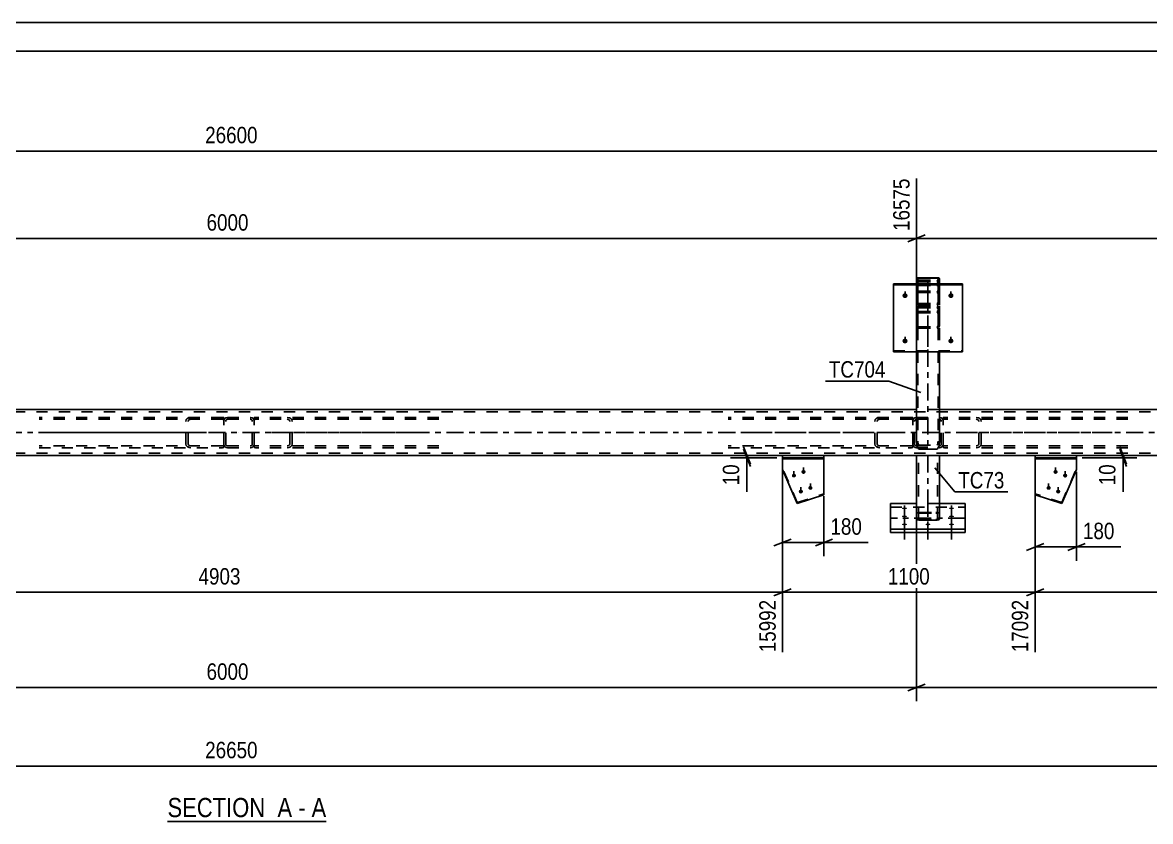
# Model space of a CAD drawing. Header units: millimetres. Extents: x 0 to 1189, y 0 to 841.
# Drawn here: x 570.2 to 766.7, y 701.8 to 841 of the extents above; entities that cross this region are included whole.
import ezdxf

# ---------------------------------------------------------------- set-up
doc = ezdxf.new("R2010")
doc.units = ezdxf.units.MM
doc.linetypes.add('DXK_LINE_DOT2', pattern=[3.9198, 1.9599, -1.9599])
doc.linetypes.add('DXK_LINE_DOT3', pattern=[5.9187, 2.979, -0.9799, 0.9799, -0.9799])
doc.styles.add('Arial Narrow', font='ARIALN.TTF', dxfattribs={"height": 0.2})

# ---------------------------------------------------------------- blocks, each defined once
blk = doc.blocks.new('Unknown-814734972-1132')
at = {"color": 5, "linetype": 'Continuous'}
for p, q in [((1189, 841), (0, 841)), ((1184, 836), (5, 836))]:
    blk.add_line(p, q, dxfattribs=at)
blk = doc.blocks.new('Unknown-814734972-12 - 4074')
at = {"color": 6, "linetype": 'Continuous'}
blk.add_line((595.46, 701.84), (623.1, 701.84), dxfattribs=at)
at = {"color": 0, "linetype": 'Continuous'}
for points in [[(613.56, 702.59), (613.56, 706.09), (595.46, 706.09), (595.46, 702.59)], [(617.17, 702.59), (617.17, 706.09), (614.61, 706.09), (614.61, 702.59)], [(619.5, 702.59), (619.5, 706.09), (618.22, 706.09), (618.22, 702.59)], [(623.1, 702.59), (623.1, 706.09), (620.55, 706.09), (620.55, 702.59)]]:
    blk.add_wipeout(points, dxfattribs=at)
at = {"color": 7, "linetype": 'Continuous', "style": 'Arial Narrow'}
for s, p in [('SECTION ', (595.46, 702.59)), ('A', (614.61, 702.59)), ('A', (620.55, 702.59)), ('-', (618.22, 702.59))]:
    blk.add_text(s, height=3.34, dxfattribs=at).set_placement(p)
blk = doc.blocks.new('Part-814734972-4359 - 4074')
at = {"color": 7, "linetype": 'DXK_LINE_DOT2'}
for p, q in [((702.59, 765.18), (702.59, 765.2)), ((702.59, 765.2), (709.79, 765.2)), ((702.59, 765.18), (702.59, 765.2)), ((709.79, 765.18), (709.79, 765.2)), ((709.79, 765.18), (709.79, 765.2)), ((705.15, 757.4), (702.59, 763.32)), ((705.15, 757.4), (709.79, 758.89)), ((705.15, 757.24), (705.15, 757.4))]:
    blk.add_line(p, q, dxfattribs=at)
at = {"color": 2, "linetype": 'Continuous'}
for p, q in [((702.59, 763.15), (702.59, 765.18)), ((702.59, 765.03), (709.79, 765.03)), ((709.79, 758.73), (709.79, 765.18)), ((702.59, 763.15), (705.15, 757.24)), ((705.15, 757.24), (709.79, 758.73))]:
    blk.add_line(p, q, dxfattribs=at)
blk = doc.blocks.new('Bolt-814734972-4087 - 4074')
at = {"linetype": 'Continuous'}
for points in [[(750.13, 763.06), (750.21, 763.05), (750.28, 763.03), (750.34, 763), (750.4, 762.95), (750.44, 762.89), (750.47, 762.83), (750.49, 762.76), (750.49, 762.69), (750.47, 762.62), (750.44, 762.55), (750.4, 762.5), (750.34, 762.45), (750.28, 762.41), (750.21, 762.39), (750.13, 762.38), (750.06, 762.39), (749.99, 762.41), (749.92, 762.45), (749.86, 762.5), (749.82, 762.55), (749.79, 762.62), (749.77, 762.69), (749.77, 762.76), (749.79, 762.83), (749.82, 762.89), (749.86, 762.95), (749.92, 763), (749.99, 763.03), (750.06, 763.05)], [(751.8, 762.42), (751.87, 762.41), (751.95, 762.39), (752.01, 762.36), (752.07, 762.31), (752.11, 762.25), (752.14, 762.19), (752.16, 762.12), (752.16, 762.05), (752.14, 761.98), (752.11, 761.91), (752.07, 761.86), (752.01, 761.81), (751.95, 761.77), (751.87, 761.75), (751.8, 761.74), (751.72, 761.75), (751.65, 761.77), (751.59, 761.81), (751.53, 761.86), (751.49, 761.91), (751.46, 761.98), (751.44, 762.05), (751.44, 762.12), (751.46, 762.19), (751.49, 762.25), (751.53, 762.31), (751.59, 762.36), (751.65, 762.39), (751.72, 762.41)], [(748.92, 760.28), (749, 760.27), (749.07, 760.25), (749.14, 760.21), (749.19, 760.16), (749.24, 760.11), (749.27, 760.04), (749.28, 759.97), (749.28, 759.9), (749.27, 759.83), (749.24, 759.77), (749.19, 759.71), (749.14, 759.66), (749.07, 759.63), (749, 759.61), (748.92, 759.6), (748.85, 759.61), (748.78, 759.63), (748.71, 759.66), (748.66, 759.71), (748.61, 759.77), (748.58, 759.83), (748.57, 759.9), (748.57, 759.97), (748.58, 760.04), (748.61, 760.11), (748.66, 760.16), (748.71, 760.21), (748.78, 760.25), (748.85, 760.27)], [(750.59, 759.64), (750.67, 759.63), (750.74, 759.61), (750.8, 759.57), (750.86, 759.52), (750.9, 759.47), (750.93, 759.4), (750.95, 759.33), (750.95, 759.26), (750.93, 759.19), (750.9, 759.13), (750.86, 759.07), (750.8, 759.02), (750.74, 758.99), (750.67, 758.97), (750.59, 758.96), (750.52, 758.97), (750.44, 758.99), (750.38, 759.02), (750.32, 759.07), (750.28, 759.13), (750.25, 759.19), (750.23, 759.26), (750.23, 759.33), (750.25, 759.4), (750.28, 759.47), (750.32, 759.52), (750.38, 759.57), (750.44, 759.61), (750.52, 759.63)]]:
    blk.add_hatch(color=1, dxfattribs=at).paths.add_polyline_path(points)
at = {"color": 1, "linetype": 'Continuous'}
for p, q in [((750.13, 762.45), (750.13, 763.47)), ((751.8, 761.81), (751.8, 762.84)), ((748.92, 759.66), (748.92, 760.69)), ((750.59, 759.02), (750.59, 760.05))]:
    blk.add_line(p, q, dxfattribs=at)
blk = doc.blocks.new('Part-814734972-4095 - 4074')
at = {"color": 2, "linetype": 'Continuous'}
for p, q in [((753.78, 765.58), (746.57, 765.58)), ((746.57, 765.18), (746.57, 765.58)), ((753.78, 765.18), (746.57, 765.18)), ((753.78, 765.18), (753.78, 765.58))]:
    blk.add_line(p, q, dxfattribs=at)
blk = doc.blocks.new('Bolt-814734972-4096 - 4074')
at = {"linetype": 'Continuous'}
for points in [[(723.81, 756.23), (723.72, 756.24), (723.63, 756.25), (723.55, 756.26), (723.48, 756.28), (723.43, 756.31), (723.39, 756.34), (723.37, 756.37), (723.37, 756.4), (723.39, 756.43), (723.43, 756.46), (723.48, 756.49), (723.55, 756.51), (723.63, 756.52), (723.72, 756.53), (723.81, 756.54), (723.9, 756.53), (723.99, 756.52), (724.07, 756.51), (724.13, 756.49), (724.19, 756.46), (724.23, 756.43), (724.24, 756.4), (724.24, 756.37), (724.23, 756.34), (724.19, 756.31), (724.13, 756.28), (724.07, 756.26), (723.99, 756.25), (723.9, 756.24)], [(732.01, 756.23), (731.92, 756.24), (731.83, 756.25), (731.75, 756.26), (731.68, 756.28), (731.63, 756.31), (731.59, 756.34), (731.57, 756.37), (731.57, 756.4), (731.59, 756.43), (731.63, 756.46), (731.68, 756.49), (731.75, 756.51), (731.83, 756.52), (731.92, 756.53), (732.01, 756.54), (732.1, 756.53), (732.19, 756.52), (732.27, 756.51), (732.33, 756.49), (732.39, 756.46), (732.43, 756.43), (732.44, 756.4), (732.44, 756.37), (732.43, 756.34), (732.39, 756.31), (732.33, 756.28), (732.27, 756.26), (732.19, 756.25), (732.1, 756.24)], [(723.81, 754.83), (723.72, 754.84), (723.63, 754.85), (723.55, 754.86), (723.48, 754.88), (723.43, 754.91), (723.39, 754.94), (723.37, 754.97), (723.37, 755), (723.39, 755.03), (723.43, 755.06), (723.48, 755.08), (723.55, 755.1), (723.63, 755.12), (723.72, 755.13), (723.81, 755.13), (723.9, 755.13), (723.99, 755.12), (724.07, 755.1), (724.13, 755.08), (724.19, 755.06), (724.23, 755.03), (724.24, 755), (724.24, 754.97), (724.23, 754.94), (724.19, 754.91), (724.13, 754.88), (724.07, 754.86), (723.99, 754.85), (723.9, 754.84)], [(732.01, 754.83), (731.92, 754.84), (731.83, 754.85), (731.75, 754.86), (731.68, 754.88), (731.63, 754.91), (731.59, 754.94), (731.57, 754.97), (731.57, 755), (731.59, 755.03), (731.63, 755.06), (731.68, 755.08), (731.75, 755.1), (731.83, 755.12), (731.92, 755.13), (732.01, 755.13), (732.1, 755.13), (732.19, 755.12), (732.27, 755.1), (732.33, 755.08), (732.39, 755.06), (732.43, 755.03), (732.44, 755), (732.44, 754.97), (732.43, 754.94), (732.39, 754.91), (732.33, 754.88), (732.27, 754.86), (732.19, 754.85), (732.1, 754.84)], [(723.81, 753.43), (723.72, 753.43), (723.63, 753.44), (723.55, 753.46), (723.48, 753.48), (723.43, 753.51), (723.39, 753.53), (723.37, 753.57), (723.37, 753.6), (723.39, 753.63), (723.43, 753.66), (723.48, 753.68), (723.55, 753.7), (723.63, 753.72), (723.72, 753.73), (723.81, 753.73), (723.9, 753.73), (723.99, 753.72), (724.07, 753.7), (724.13, 753.68), (724.19, 753.66), (724.23, 753.63), (724.24, 753.6), (724.24, 753.57), (724.23, 753.53), (724.19, 753.51), (724.13, 753.48), (724.07, 753.46), (723.99, 753.44), (723.9, 753.43)], [(727.91, 753.43), (727.82, 753.43), (727.73, 753.44), (727.65, 753.46), (727.58, 753.48), (727.53, 753.51), (727.49, 753.53), (727.47, 753.57), (727.47, 753.6), (727.49, 753.63), (727.53, 753.66), (727.58, 753.68), (727.65, 753.7), (727.73, 753.72), (727.82, 753.73), (727.91, 753.73), (728, 753.73), (728.09, 753.72), (728.17, 753.7), (728.23, 753.68), (728.29, 753.66), (728.33, 753.63), (728.34, 753.6), (728.34, 753.57), (728.33, 753.53), (728.29, 753.51), (728.23, 753.48), (728.17, 753.46), (728.09, 753.44), (728, 753.43)], [(732.01, 753.43), (731.92, 753.43), (731.83, 753.44), (731.75, 753.46), (731.68, 753.48), (731.63, 753.51), (731.59, 753.53), (731.57, 753.57), (731.57, 753.6), (731.59, 753.63), (731.63, 753.66), (731.68, 753.68), (731.75, 753.7), (731.83, 753.72), (731.92, 753.73), (732.01, 753.73), (732.1, 753.73), (732.19, 753.72), (732.27, 753.7), (732.33, 753.68), (732.39, 753.66), (732.43, 753.63), (732.44, 753.6), (732.44, 753.57), (732.43, 753.53), (732.39, 753.51), (732.33, 753.48), (732.27, 753.46), (732.19, 753.44), (732.1, 753.43)]]:
    blk.add_hatch(color=1, dxfattribs=at).paths.add_polyline_path(points)
at = {"color": 1, "linetype": 'Continuous'}
for p, q in [((723.81, 756.87), (723.81, 753.75)), ((732.01, 756.87), (732.01, 753.75)), ((723.81, 755.47), (723.81, 752.35)), ((732.01, 755.47), (732.01, 752.35)), ((723.81, 754.07), (723.81, 750.95)), ((727.91, 754.07), (727.91, 750.95)), ((732.01, 754.07), (732.01, 750.95))]:
    blk.add_line(p, q, dxfattribs=at)
at = {"color": 1, "linetype": 'DXK_LINE_DOT2'}
blk.add_line((727.91, 756.87), (727.91, 753.75), dxfattribs=at)
blk = doc.blocks.new('Part-814734972-4098 - 4074')
at = {"color": 7, "linetype": 'DXK_LINE_DOT2'}
for p, q in [((725.91, 772.22), (725.66, 772.17)), ((725.91, 772.22), (729.91, 772.22)), ((730.15, 772.17), (729.91, 772.22)), ((725.32, 771.82), (725.27, 771.58)), ((725.27, 767.58), (725.27, 771.58)), ((725.59, 771.58), (725.61, 771.7)), ((725.59, 767.58), (725.59, 771.58)), ((725.79, 771.87), (725.91, 771.9)), ((725.91, 771.9), (729.91, 771.9)), ((729.91, 771.9), (730.03, 771.87)), ((730.2, 771.7), (730.23, 771.58)), ((730.23, 767.58), (730.23, 771.58)), ((730.55, 771.58), (730.5, 771.82)), ((730.55, 767.58), (730.55, 771.58)), ((725.27, 767.58), (725.32, 767.33)), ((725.61, 767.45), (725.59, 767.58)), ((725.66, 766.98), (725.91, 766.94)), ((725.91, 767.26), (725.79, 767.28)), ((725.91, 767.26), (729.91, 767.26)), ((725.91, 766.94), (729.91, 766.94)), ((730.03, 767.28), (729.91, 767.26)), ((729.91, 766.94), (730.15, 766.98)), ((730.23, 767.58), (730.2, 767.45)), ((730.5, 767.33), (730.55, 767.58))]:
    blk.add_line(p, q, dxfattribs=at)
at = {"color": 7, "linetype": 'DXK_LINE_DOT3'}
blk.add_line((727.91, 769.58), (727.91, 769.58), dxfattribs=at)
at = {"color": 7, "linetype": 'DXK_LINE_DOT2'}
for centre, radius, start, end in [((725.91, 771.58), 0.64, 112.5, 157.5), ((729.91, 771.58), 0.64, 22.5, 67.5), ((725.91, 771.58), 0.32, 112.5, 157.5), ((729.91, 771.58), 0.32, 22.5, 67.5), ((725.91, 767.58), 0.64, 202.5, 247.5), ((725.91, 767.58), 0.32, 202.5, 247.5), ((729.91, 767.58), 0.32, 292.5, 337.5), ((729.91, 767.58), 0.64, 292.5, 337.5)]:
    blk.add_arc(centre, radius, start, end, dxfattribs=at)
blk = doc.blocks.new('Part-814734972-4101 - 4074')
at = {"color": 7, "linetype": 'DXK_LINE_DOT2'}
for p, q in [((605.91, 772.22), (605.66, 772.17)), ((605.91, 772.22), (609.91, 772.22)), ((610.15, 772.17), (609.91, 772.22)), ((605.32, 771.82), (605.27, 771.58)), ((605.27, 767.58), (605.27, 771.58)), ((605.59, 771.58), (605.61, 771.7)), ((605.59, 767.58), (605.59, 771.58)), ((605.79, 771.87), (605.91, 771.9)), ((605.91, 771.9), (609.91, 771.9)), ((609.91, 771.9), (610.03, 771.87)), ((610.2, 771.7), (610.23, 771.58)), ((610.23, 767.58), (610.23, 771.58)), ((610.55, 771.58), (610.5, 771.82)), ((610.55, 767.58), (610.55, 771.58)), ((605.27, 767.58), (605.32, 767.33)), ((605.61, 767.45), (605.59, 767.58)), ((605.66, 766.98), (605.91, 766.94)), ((605.91, 767.26), (605.79, 767.28)), ((605.91, 767.26), (609.91, 767.26)), ((605.91, 766.94), (609.91, 766.94)), ((610.03, 767.28), (609.91, 767.26)), ((609.91, 766.94), (610.15, 766.98)), ((610.23, 767.58), (610.2, 767.45)), ((610.5, 767.33), (610.55, 767.58))]:
    blk.add_line(p, q, dxfattribs=at)
at = {"color": 7, "linetype": 'DXK_LINE_DOT3'}
blk.add_line((607.91, 769.58), (607.91, 769.58), dxfattribs=at)
at = {"color": 7, "linetype": 'DXK_LINE_DOT2'}
for centre, radius, start, end in [((605.91, 771.58), 0.64, 112.5, 157.5), ((609.91, 771.58), 0.64, 22.5, 67.5), ((605.91, 771.58), 0.32, 112.5, 157.5), ((609.91, 771.58), 0.32, 22.5, 67.5), ((605.91, 767.58), 0.64, 202.5, 247.5), ((605.91, 767.58), 0.32, 202.5, 247.5), ((609.91, 767.58), 0.32, 292.5, 337.5), ((609.91, 767.58), 0.64, 292.5, 337.5)]:
    blk.add_arc(centre, radius, start, end, dxfattribs=at)
blk = doc.blocks.new('Part-814734972-4167 - 4074')
at = {"color": 7, "linetype": 'DXK_LINE_DOT2'}
for p, q in [((730.81, 772.22), (730.55, 772.18)), ((730.55, 766.97), (730.55, 772.18)), ((762.7, 772.22), (730.81, 772.22)), ((736.63, 772.17), (736.3, 772.22)), ((730.55, 771.83), (730.64, 771.87)), ((730.64, 771.87), (730.81, 771.9)), ((762.7, 771.9), (730.81, 771.9)), ((736.3, 771.9), (736.46, 771.87)), ((736.7, 771.7), (736.74, 771.58)), ((736.74, 767.58), (736.74, 771.58)), ((737.18, 771.58), (737.11, 771.82)), ((737.18, 767.58), (737.18, 771.58)), ((730.64, 767.28), (730.55, 767.32)), ((730.55, 766.97), (730.81, 766.94)), ((730.81, 767.26), (730.64, 767.28)), ((762.7, 767.26), (730.81, 767.26)), ((762.7, 766.94), (730.81, 766.94)), ((736.46, 767.28), (736.3, 767.26)), ((736.3, 766.94), (736.63, 766.98)), ((736.74, 767.58), (736.7, 767.45)), ((737.11, 767.33), (737.18, 767.58))]:
    blk.add_line(p, q, dxfattribs=at)
at = {"color": 7, "linetype": 'DXK_LINE_DOT3'}
blk.add_line((733.55, 769.58), (759.96, 769.58), dxfattribs=at)
at = {"color": 7, "linetype": 'DXK_LINE_DOT2'}
for centre, radius, start, end in [((736.43, 771.39), 0.802, 32.4104, 75.4453), ((736.36, 771.48), 0.401, 32.4104, 75.4453), ((736.36, 767.67), 0.401, 284.5547, 327.5896), ((736.43, 767.76), 0.802, 284.5547, 327.5896)]:
    blk.add_arc(centre, radius, start, end, dxfattribs=at)
blk = doc.blocks.new('Part-814734972-4107 - 4074')
at = {"color": 7, "linetype": 'DXK_LINE_DOT2'}
for p, q in [((1095.91, 773.18), (117.27, 773.18)), ((729.91, 773.58), (725.91, 773.58)), ((1095.91, 765.98), (117.27, 765.98)), ((709.79, 765.58), (702.59, 765.58)), ((729.85, 765.58), (725.97, 765.58)), ((753.78, 765.58), (746.57, 765.58))]:
    blk.add_line(p, q, dxfattribs=at)
at = {"color": 2, "linetype": 'Continuous'}
for p, q in [((725.91, 773.58), (489.92, 773.58)), ((965.92, 773.58), (729.91, 773.58)), ((702.59, 765.58), (513.65, 765.58)), ((725.97, 765.58), (709.79, 765.58)), ((746.57, 765.58), (729.85, 765.58)), ((942.46, 765.58), (753.78, 765.58))]:
    blk.add_line(p, q, dxfattribs=at)
at = {"color": 7, "linetype": 'DXK_LINE_DOT3'}
blk.add_line((117.27, 769.58), (1095.91, 769.58), dxfattribs=at)
blk = doc.blocks.new('Part-814734972-4110 - 4074')
at = {"color": 7, "linetype": 'DXK_LINE_DOT2'}
for p, q in [((610.81, 772.22), (610.55, 772.18)), ((610.55, 766.97), (610.55, 772.18)), ((642.7, 772.22), (610.81, 772.22)), ((616.63, 772.17), (616.3, 772.22)), ((610.55, 771.83), (610.64, 771.87)), ((610.64, 771.87), (610.81, 771.9)), ((642.7, 771.9), (610.81, 771.9)), ((616.3, 771.9), (616.46, 771.87)), ((616.7, 771.7), (616.74, 771.58)), ((616.74, 767.58), (616.74, 771.58)), ((617.18, 771.58), (617.11, 771.82)), ((617.18, 767.58), (617.18, 771.58)), ((610.64, 767.28), (610.55, 767.32)), ((610.55, 766.97), (610.81, 766.94)), ((610.81, 767.26), (610.64, 767.28)), ((642.7, 767.26), (610.81, 767.26)), ((642.7, 766.94), (610.81, 766.94)), ((616.46, 767.28), (616.3, 767.26)), ((616.3, 766.94), (616.63, 766.98)), ((616.74, 767.58), (616.7, 767.45)), ((617.11, 767.33), (617.18, 767.58))]:
    blk.add_line(p, q, dxfattribs=at)
at = {"color": 7, "linetype": 'DXK_LINE_DOT3'}
blk.add_line((613.55, 769.58), (639.96, 769.58), dxfattribs=at)
at = {"color": 7, "linetype": 'DXK_LINE_DOT2'}
for centre, radius, start, end in [((616.43, 771.39), 0.802, 32.4105, 75.4453), ((616.36, 771.48), 0.401, 32.4105, 75.4453), ((616.36, 767.67), 0.401, 284.5547, 327.5895), ((616.43, 767.76), 0.802, 284.5547, 327.5895)]:
    blk.add_arc(centre, radius, start, end, dxfattribs=at)
blk = doc.blocks.new('Part-814734972-4111 - 4074')
at = {"color": 7, "linetype": 'DXK_LINE_DOT2'}
for p, q in [((725.01, 772.22), (693.11, 772.22)), ((719.52, 772.22), (719.18, 772.17)), ((725.01, 772.22), (725.27, 772.18)), ((725.27, 766.97), (725.27, 772.18)), ((725.01, 771.9), (693.11, 771.9)), ((718.71, 771.82), (718.64, 771.58)), ((718.64, 767.58), (718.64, 771.58)), ((719.08, 771.58), (719.11, 771.7)), ((719.08, 767.58), (719.08, 771.58)), ((719.35, 771.87), (719.52, 771.9)), ((725.01, 771.9), (725.18, 771.87)), ((725.18, 771.87), (725.27, 771.83)), ((725.01, 767.26), (693.11, 767.26)), ((693.11, 766.94), (725.01, 766.94)), ((718.64, 767.58), (718.71, 767.33)), ((719.11, 767.45), (719.08, 767.58)), ((719.18, 766.98), (719.52, 766.94)), ((719.52, 767.26), (719.35, 767.28)), ((725.18, 767.28), (725.01, 767.26)), ((725.01, 766.94), (725.27, 766.97)), ((725.27, 767.32), (725.18, 767.28))]:
    blk.add_line(p, q, dxfattribs=at)
at = {"color": 7, "linetype": 'DXK_LINE_DOT3'}
blk.add_line((695.86, 769.58), (722.27, 769.58), dxfattribs=at)
at = {"color": 7, "linetype": 'DXK_LINE_DOT2'}
for centre, radius, start, end in [((719.39, 771.39), 0.802, 104.5547, 147.5895), ((719.45, 771.48), 0.401, 104.5547, 147.5895), ((719.39, 767.76), 0.802, 212.4105, 255.4453), ((719.45, 767.67), 0.401, 212.4105, 255.4453)]:
    blk.add_arc(centre, radius, start, end, dxfattribs=at)
blk = doc.blocks.new('Part-814734972-4113 - 4074')
at = {"color": 7, "linetype": 'DXK_LINE_DOT2'}
for p, q in [((605.01, 772.22), (573.11, 772.22)), ((599.52, 772.22), (599.18, 772.17)), ((605.01, 772.22), (605.27, 772.18)), ((605.27, 766.97), (605.27, 772.18)), ((605.01, 771.9), (573.11, 771.9)), ((598.71, 771.82), (598.64, 771.58)), ((598.64, 767.58), (598.64, 771.58)), ((599.08, 771.58), (599.11, 771.7)), ((599.08, 767.58), (599.08, 771.58)), ((599.35, 771.87), (599.52, 771.9)), ((605.01, 771.9), (605.18, 771.87)), ((605.18, 771.87), (605.27, 771.83)), ((605.01, 767.26), (573.11, 767.26)), ((573.11, 766.94), (605.01, 766.94)), ((598.64, 767.58), (598.71, 767.33)), ((599.11, 767.45), (599.08, 767.58)), ((599.18, 766.98), (599.52, 766.94)), ((599.52, 767.26), (599.35, 767.28)), ((605.18, 767.28), (605.01, 767.26)), ((605.01, 766.94), (605.27, 766.97)), ((605.27, 767.32), (605.18, 767.28))]:
    blk.add_line(p, q, dxfattribs=at)
at = {"color": 7, "linetype": 'DXK_LINE_DOT3'}
blk.add_line((575.86, 769.58), (602.27, 769.58), dxfattribs=at)
at = {"color": 7, "linetype": 'DXK_LINE_DOT2'}
for centre, radius, start, end in [((599.39, 771.39), 0.802, 104.5547, 147.5896), ((599.45, 771.48), 0.401, 104.5547, 147.5896), ((599.39, 767.76), 0.802, 212.4104, 255.4453), ((599.45, 767.67), 0.401, 212.4104, 255.4453)]:
    blk.add_arc(centre, radius, start, end, dxfattribs=at)
blk = doc.blocks.new('Part-814734972-4133 - 4074')
at = {"color": 7, "linetype": 'DXK_LINE_DOT2'}
for p, q in [((725.94, 795.79), (725.91, 795.59)), ((725.91, 795.59), (725.91, 784.49)), ((726.05, 795.96), (725.94, 795.79)), ((726.2, 796.07), (726.05, 795.96)), ((726.15, 795.59), (726.17, 795.69)), ((726.15, 795.59), (726.15, 784.49)), ((726.17, 795.69), (726.22, 795.78)), ((726.39, 796.11), (726.2, 796.07)), ((726.22, 795.78), (726.3, 795.83)), ((726.3, 795.83), (726.39, 795.85)), ((726.39, 796.11), (729.43, 796.11)), ((726.39, 795.85), (729.43, 795.85)), ((729.61, 796.07), (729.43, 796.11)), ((729.43, 795.85), (729.52, 795.83)), ((729.52, 795.83), (729.6, 795.78)), ((729.6, 795.78), (729.65, 795.69)), ((729.77, 795.96), (729.61, 796.07)), ((729.65, 795.69), (729.67, 795.59)), ((729.67, 795.59), (729.67, 784.49)), ((729.87, 795.79), (729.77, 795.96)), ((729.91, 795.59), (729.87, 795.79)), ((729.91, 795.59), (729.91, 784.49)), ((725.91, 792.3), (725.94, 792.1)), ((725.94, 792.1), (726.05, 791.93)), ((726.05, 791.93), (726.2, 791.82)), ((726.17, 792.2), (726.15, 792.3)), ((726.22, 792.12), (726.17, 792.2)), ((726.2, 791.82), (726.39, 791.78)), ((726.3, 792.06), (726.22, 792.12)), ((726.39, 792.04), (726.3, 792.06)), ((726.39, 792.04), (729.43, 792.04)), ((726.39, 791.78), (729.43, 791.78)), ((729.52, 792.06), (729.43, 792.04)), ((729.43, 791.78), (729.61, 791.82)), ((729.6, 792.12), (729.52, 792.06)), ((729.65, 792.2), (729.6, 792.12)), ((729.61, 791.82), (729.77, 791.93)), ((729.67, 792.3), (729.65, 792.2)), ((729.77, 791.93), (729.87, 792.1)), ((729.87, 792.1), (729.91, 792.3))]:
    blk.add_line(p, q, dxfattribs=at)
at = {"color": 7, "linetype": 'DXK_LINE_DOT3'}
blk.add_line((727.91, 793.95), (727.91, 786.03), dxfattribs=at)
blk = doc.blocks.new('Bolt-814734972-4210 - 4074')
at = {"linetype": 'Continuous'}
for points in [[(723.91, 793.84), (724, 793.83), (724.09, 793.81), (724.17, 793.76), (724.23, 793.71), (724.29, 793.64), (724.33, 793.56), (724.35, 793.47), (724.35, 793.39), (724.33, 793.3), (724.29, 793.22), (724.23, 793.15), (724.17, 793.1), (724.09, 793.05), (724, 793.03), (723.91, 793.02), (723.82, 793.03), (723.73, 793.05), (723.65, 793.1), (723.58, 793.15), (723.53, 793.22), (723.49, 793.3), (723.47, 793.39), (723.47, 793.47), (723.49, 793.56), (723.53, 793.64), (723.58, 793.71), (723.65, 793.76), (723.73, 793.81), (723.82, 793.83)], [(723.91, 785.95), (724, 785.94), (724.09, 785.91), (724.17, 785.87), (724.23, 785.81), (724.29, 785.74), (724.33, 785.66), (724.35, 785.58), (724.35, 785.49), (724.33, 785.41), (724.29, 785.33), (724.23, 785.26), (724.17, 785.2), (724.09, 785.16), (724, 785.13), (723.91, 785.12), (723.82, 785.13), (723.73, 785.16), (723.65, 785.2), (723.58, 785.26), (723.53, 785.33), (723.49, 785.41), (723.47, 785.49), (723.47, 785.58), (723.49, 785.66), (723.53, 785.74), (723.58, 785.81), (723.65, 785.87), (723.73, 785.91), (723.82, 785.94)]]:
    blk.add_hatch(color=1, dxfattribs=at).paths.add_polyline_path(points)
at = {"color": 1, "linetype": 'Continuous'}
for p, q in [((723.91, 793.09), (723.91, 794.15)), ((723.91, 785.19), (723.91, 786.26))]:
    blk.add_line(p, q, dxfattribs=at)
blk = doc.blocks.new('Part-814734972-4244 - 4074')
at = {"color": 2, "linetype": 'Continuous'}
for p, q in [((721.41, 752.16), (721.41, 757.21)), ((725.91, 757.21), (721.41, 757.21)), ((734.41, 757.21), (729.91, 757.21)), ((734.41, 752.16), (734.41, 757.21)), ((721.41, 752.76), (734.41, 752.76)), ((721.41, 752.16), (734.41, 752.16))]:
    blk.add_line(p, q, dxfattribs=at)
at = {"color": 7, "linetype": 'DXK_LINE_DOT2'}
for p, q in [((721.41, 756.6), (734.41, 756.6)), ((729.91, 757.21), (725.91, 757.21))]:
    blk.add_line(p, q, dxfattribs=at)
at = {"color": 7, "linetype": 'DXK_LINE_DOT3'}
blk.add_line((734.41, 754.68), (721.41, 754.68), dxfattribs=at)
blk = doc.blocks.new('Part-814734972-4249 - 4074')
at = {"color": 2, "linetype": 'Continuous'}
for p, q in [((725.94, 796.45), (725.91, 796.39)), ((725.91, 796.39), (725.91, 795.47)), ((726.05, 796.51), (725.94, 796.45)), ((726.2, 796.54), (726.05, 796.51)), ((726.15, 796.39), (726.17, 796.42)), ((726.15, 796.39), (726.15, 795.47)), ((726.17, 796.42), (726.22, 796.45)), ((726.39, 796.56), (726.2, 796.54)), ((726.22, 796.45), (726.3, 796.47)), ((726.3, 796.47), (726.39, 796.47)), ((726.39, 796.56), (729.43, 796.56)), ((726.39, 796.47), (729.43, 796.47)), ((729.61, 796.54), (729.43, 796.56)), ((729.43, 796.47), (729.52, 796.47)), ((729.52, 796.47), (729.6, 796.45)), ((729.6, 796.45), (729.65, 796.42)), ((729.77, 796.51), (729.61, 796.54)), ((729.65, 796.42), (729.67, 796.39)), ((729.67, 796.39), (729.67, 795.47)), ((729.87, 796.45), (729.77, 796.51)), ((729.91, 796.39), (729.87, 796.45)), ((729.91, 796.39), (729.91, 795.47)), ((725.91, 783.66), (725.91, 768.08)), ((729.91, 783.66), (729.91, 768.08)), ((725.94, 767.54), (725.91, 768.08)), ((726.39, 766.67), (726.2, 766.78)), ((726.39, 766.67), (729.43, 766.67)), ((729.61, 766.78), (729.43, 766.67)), ((729.91, 768.08), (729.87, 767.54))]:
    blk.add_line(p, q, dxfattribs=at)
at = {"color": 7, "linetype": 'DXK_LINE_DOT3'}
blk.add_line((727.91, 795.87), (727.91, 767.36), dxfattribs=at)
at = {"color": 7, "linetype": 'DXK_LINE_DOT2'}
for p, q in [((725.91, 795.47), (725.91, 783.66)), ((725.91, 795.35), (725.94, 795.29)), ((725.94, 795.29), (726.05, 795.24)), ((726.05, 795.24), (726.2, 795.2)), ((726.15, 795.47), (726.15, 768.08)), ((726.17, 795.32), (726.15, 795.35)), ((726.17, 795.32), (726.19, 795.31)), ((726.19, 795.31), (726.22, 795.29)), ((726.2, 795.2), (726.39, 795.19)), ((726.3, 795.28), (726.22, 795.29)), ((726.39, 795.27), (726.3, 795.28)), ((726.39, 795.27), (729.43, 795.27)), ((726.39, 795.19), (729.43, 795.19)), ((729.52, 795.28), (729.43, 795.27)), ((729.43, 795.19), (729.61, 795.2)), ((729.6, 795.29), (729.52, 795.28)), ((729.65, 795.32), (729.6, 795.29)), ((729.61, 795.2), (729.77, 795.24)), ((729.67, 795.35), (729.65, 795.32)), ((729.67, 795.47), (729.67, 768.08)), ((729.77, 795.24), (729.87, 795.29)), ((729.87, 795.29), (729.91, 795.35)), ((729.91, 795.47), (729.91, 783.66)), ((729.91, 773.58), (725.91, 773.58)), ((726.15, 768.08), (726.17, 767.81)), ((726.3, 767.43), (726.39, 767.37)), ((726.39, 767.37), (729.43, 767.37)), ((729.43, 767.37), (729.52, 767.43)), ((729.65, 767.81), (729.67, 768.08))]:
    blk.add_line(p, q, dxfattribs=at)
at = {"color": 2, "linetype": 'Continuous'}
for centre, start, end in [((727.57, 767.67), 184.6484, 213.1173), ((728.24, 767.67), 326.8827, 355.3516)]:
    blk.add_arc(centre, 1.63, start, end, dxfattribs=at)
at = {"color": 7, "linetype": 'DXK_LINE_DOT2'}
for centre, start, end in [((726.98, 767.87), 184.6484, 213.1173), ((728.84, 767.87), 326.8827, 355.3516)]:
    blk.add_arc(centre, 0.816, start, end, dxfattribs=at)
blk = doc.blocks.new('Part-814734972-4368 - 4074')
at = {"color": 2, "linetype": 'Continuous'}
for p, q in [((721.91, 795.47), (721.91, 783.66)), ((721.91, 795.47), (733.91, 795.47)), ((721.91, 795.31), (733.91, 795.31)), ((733.91, 783.66), (733.91, 795.47)), ((721.91, 783.66), (733.91, 783.66))]:
    blk.add_line(p, q, dxfattribs=at)
at = {"color": 7, "linetype": 'DXK_LINE_DOT3'}
blk.add_line((727.91, 795.39), (727.91, 783.74), dxfattribs=at)
at = {"color": 7, "linetype": 'DXK_LINE_DOT2'}
blk.add_line((721.91, 783.82), (733.91, 783.82), dxfattribs=at)
blk = doc.blocks.new('Part-814734972-4313 - 4074')
at = {"color": 2, "linetype": 'Continuous'}
for p, q in [((725.91, 754.52), (725.91, 765.58)), ((729.85, 765.58), (725.97, 765.58)), ((729.91, 754.52), (729.91, 765.58)), ((725.96, 754.43), (725.91, 754.52)), ((726.09, 754.36), (725.96, 754.43)), ((726.3, 754.32), (726.09, 754.36)), ((729.72, 754.36), (729.51, 754.32)), ((729.86, 754.43), (729.72, 754.36)), ((729.91, 754.52), (729.86, 754.43)), ((726.55, 754.3), (726.3, 754.32)), ((726.55, 754.3), (729.27, 754.3)), ((729.51, 754.32), (729.27, 754.3))]:
    blk.add_line(p, q, dxfattribs=at)
at = {"color": 7, "linetype": 'DXK_LINE_DOT2'}
for p, q in [((725.97, 765.58), (725.91, 765.58)), ((725.96, 765.58), (725.97, 765.58)), ((726.23, 754.52), (726.23, 765.58)), ((729.56, 765.58), (729.59, 765.58)), ((729.59, 754.52), (729.59, 765.58)), ((729.86, 765.58), (729.85, 765.58)), ((729.86, 765.58), (729.85, 765.58)), ((729.91, 765.58), (729.86, 765.58)), ((725.91, 755.45), (725.96, 755.53)), ((725.96, 755.53), (726.09, 755.6)), ((726.09, 755.6), (726.3, 755.65)), ((726.25, 755.49), (726.23, 755.45)), ((726.23, 754.52), (726.25, 754.48)), ((726.32, 755.53), (726.25, 755.49)), ((726.25, 754.48), (726.32, 754.44)), ((726.3, 755.65), (726.55, 755.67)), ((726.42, 755.55), (726.32, 755.53)), ((726.32, 754.44), (726.42, 754.42)), ((726.55, 755.56), (726.42, 755.55)), ((726.42, 754.42), (726.55, 754.41)), ((726.55, 755.67), (729.27, 755.67)), ((726.55, 755.56), (729.27, 755.56)), ((726.55, 754.41), (729.27, 754.41)), ((729.27, 755.67), (729.51, 755.65)), ((729.39, 755.55), (729.27, 755.56)), ((729.27, 754.41), (729.39, 754.42)), ((729.49, 755.53), (729.39, 755.55)), ((729.39, 754.42), (729.49, 754.44)), ((729.49, 755.53), (729.51, 755.52)), ((729.49, 754.44), (729.56, 754.48)), ((729.51, 755.65), (729.72, 755.6)), ((729.51, 755.52), (729.56, 755.49)), ((729.59, 755.45), (729.56, 755.49)), ((729.56, 754.48), (729.59, 754.52)), ((729.72, 755.6), (729.86, 755.53)), ((729.86, 755.53), (729.91, 755.45))]:
    blk.add_line(p, q, dxfattribs=at)
at = {"color": 7, "linetype": 'DXK_LINE_DOT3'}
blk.add_line((727.91, 765.58), (727.91, 754.98), dxfattribs=at)
blk = doc.blocks.new('Part-814734972-4317 - 4074')
at = {"color": 7, "linetype": 'DXK_LINE_DOT2'}
for p, q in [((725.91, 793.76), (725.94, 793.93)), ((725.91, 793.76), (725.91, 788.22)), ((725.94, 793.93), (726.05, 794.08)), ((726.05, 794.08), (726.2, 794.17)), ((726.17, 793.84), (726.15, 793.76)), ((726.15, 793.76), (726.15, 788.22)), ((726.22, 793.92), (726.17, 793.84)), ((726.2, 794.17), (726.39, 794.21)), ((726.3, 793.97), (726.22, 793.92)), ((726.39, 793.98), (726.3, 793.97)), ((726.39, 794.21), (729.43, 794.21)), ((726.39, 793.98), (729.43, 793.98)), ((729.43, 794.21), (729.61, 794.17)), ((729.52, 793.97), (729.43, 793.98)), ((729.6, 793.92), (729.52, 793.97)), ((729.65, 793.84), (729.6, 793.92)), ((729.61, 794.17), (729.77, 794.08)), ((729.67, 793.76), (729.65, 793.84)), ((729.67, 793.76), (729.67, 788.22)), ((729.77, 794.08), (729.87, 793.93)), ((729.87, 793.93), (729.91, 793.76)), ((729.91, 793.76), (729.91, 788.22)), ((725.94, 791.25), (725.91, 791.07)), ((725.94, 790.73), (725.91, 790.9)), ((726.05, 791.39), (725.94, 791.25)), ((726.05, 790.58), (725.94, 790.73)), ((726.2, 791.49), (726.05, 791.39)), ((726.2, 790.48), (726.05, 790.58)), ((726.15, 791.07), (726.17, 791.16)), ((726.15, 790.9), (726.17, 790.81)), ((726.17, 791.16), (726.22, 791.23)), ((726.17, 790.81), (726.22, 790.74)), ((726.39, 791.53), (726.2, 791.49)), ((726.39, 790.45), (726.2, 790.48)), ((726.22, 791.23), (726.3, 791.28)), ((726.22, 790.74), (726.3, 790.69)), ((726.3, 791.28), (726.39, 791.3)), ((726.3, 790.69), (726.39, 790.67)), ((726.39, 791.53), (729.43, 791.53)), ((726.39, 791.3), (729.43, 791.3)), ((726.39, 790.67), (729.43, 790.67)), ((726.39, 790.45), (729.43, 790.45)), ((729.61, 791.49), (729.43, 791.53)), ((729.43, 791.3), (729.52, 791.28)), ((729.43, 790.67), (729.52, 790.69)), ((729.61, 790.48), (729.43, 790.45)), ((729.52, 791.28), (729.6, 791.23)), ((729.52, 790.69), (729.6, 790.74)), ((729.6, 791.23), (729.65, 791.16)), ((729.6, 790.74), (729.65, 790.81)), ((729.77, 791.39), (729.61, 791.49)), ((729.77, 790.58), (729.61, 790.48)), ((729.65, 791.16), (729.67, 791.07)), ((729.65, 790.81), (729.67, 790.9)), ((729.87, 791.25), (729.77, 791.39)), ((729.87, 790.73), (729.77, 790.58)), ((729.91, 791.07), (729.87, 791.25)), ((729.91, 790.9), (729.87, 790.73)), ((725.91, 788.22), (725.94, 788.05)), ((725.94, 788.05), (726.05, 787.9)), ((726.05, 787.9), (726.2, 787.8)), ((726.17, 788.13), (726.15, 788.22)), ((726.22, 788.06), (726.17, 788.13)), ((726.2, 787.8), (726.39, 787.77)), ((726.3, 788.01), (726.22, 788.06)), ((726.39, 787.99), (726.3, 788.01)), ((726.39, 787.99), (729.43, 787.99)), ((726.39, 787.77), (729.43, 787.77)), ((729.52, 788.01), (729.43, 787.99)), ((729.43, 787.77), (729.61, 787.8)), ((729.6, 788.06), (729.52, 788.01)), ((729.65, 788.13), (729.6, 788.06)), ((729.61, 787.8), (729.77, 787.9)), ((729.67, 788.22), (729.65, 788.13)), ((729.77, 787.9), (729.87, 788.05)), ((729.87, 788.05), (729.91, 788.22))]:
    blk.add_line(p, q, dxfattribs=at)
blk = doc.blocks.new('Part-814734972-4339 - 4074')
at = {"color": 7, "linetype": 'DXK_LINE_DOT2'}
for p, q in [((746.57, 765.18), (746.57, 765.2)), ((746.57, 765.2), (753.78, 765.2)), ((746.57, 765.18), (746.57, 765.2)), ((753.78, 765.18), (753.78, 765.2)), ((753.78, 765.18), (753.78, 765.2)), ((751.21, 757.4), (753.78, 763.32)), ((751.21, 757.4), (746.57, 758.89)), ((751.21, 757.24), (751.21, 757.4))]:
    blk.add_line(p, q, dxfattribs=at)
at = {"color": 2, "linetype": 'Continuous'}
for p, q in [((746.57, 758.73), (746.57, 765.18)), ((746.57, 765.03), (753.78, 765.03)), ((753.78, 763.15), (753.78, 765.18)), ((751.21, 757.24), (753.78, 763.15)), ((746.57, 758.73), (751.21, 757.24))]:
    blk.add_line(p, q, dxfattribs=at)
blk = doc.blocks.new('Part-814734972-4360 - 4074')
at = {"color": 2, "linetype": 'Continuous'}
for p, q in [((709.79, 765.58), (702.59, 765.58)), ((702.59, 765.18), (702.59, 765.58)), ((709.79, 765.18), (702.59, 765.18)), ((709.79, 765.18), (709.79, 765.58))]:
    blk.add_line(p, q, dxfattribs=at)
blk = doc.blocks.new('Bolt-814734972-4361 - 4074')
at = {"linetype": 'Continuous'}
for points in [[(704.56, 762.42), (704.64, 762.41), (704.71, 762.39), (704.77, 762.36), (704.83, 762.31), (704.87, 762.25), (704.9, 762.19), (704.92, 762.12), (704.92, 762.05), (704.9, 761.98), (704.87, 761.91), (704.83, 761.86), (704.77, 761.81), (704.71, 761.77), (704.64, 761.75), (704.56, 761.75), (704.49, 761.75), (704.41, 761.77), (704.35, 761.81), (704.29, 761.86), (704.25, 761.91), (704.22, 761.98), (704.2, 762.05), (704.2, 762.12), (704.22, 762.19), (704.25, 762.25), (704.29, 762.31), (704.35, 762.36), (704.41, 762.39), (704.49, 762.41)], [(706.23, 763.06), (706.3, 763.05), (706.37, 763.03), (706.44, 763), (706.5, 762.95), (706.54, 762.89), (706.57, 762.83), (706.59, 762.76), (706.59, 762.69), (706.57, 762.62), (706.54, 762.55), (706.5, 762.5), (706.44, 762.45), (706.37, 762.41), (706.3, 762.39), (706.23, 762.38), (706.15, 762.39), (706.08, 762.41), (706.02, 762.45), (705.96, 762.5), (705.92, 762.55), (705.89, 762.62), (705.87, 762.69), (705.87, 762.76), (705.89, 762.83), (705.92, 762.89), (705.96, 762.95), (706.02, 763), (706.08, 763.03), (706.15, 763.05)], [(707.44, 760.28), (707.51, 760.27), (707.58, 760.25), (707.65, 760.21), (707.7, 760.16), (707.75, 760.11), (707.78, 760.04), (707.79, 759.97), (707.79, 759.9), (707.78, 759.83), (707.75, 759.77), (707.7, 759.71), (707.65, 759.66), (707.58, 759.63), (707.51, 759.61), (707.44, 759.6), (707.36, 759.61), (707.29, 759.63), (707.22, 759.66), (707.17, 759.71), (707.12, 759.77), (707.09, 759.83), (707.08, 759.9), (707.08, 759.97), (707.09, 760.04), (707.12, 760.11), (707.17, 760.16), (707.22, 760.21), (707.29, 760.25), (707.36, 760.27)], [(705.77, 759.64), (705.84, 759.63), (705.91, 759.61), (705.98, 759.57), (706.04, 759.53), (706.08, 759.47), (706.11, 759.4), (706.13, 759.33), (706.13, 759.26), (706.11, 759.19), (706.08, 759.13), (706.04, 759.07), (705.98, 759.03), (705.91, 758.99), (705.84, 758.97), (705.77, 758.96), (705.69, 758.97), (705.62, 758.99), (705.56, 759.03), (705.5, 759.07), (705.46, 759.13), (705.43, 759.19), (705.41, 759.26), (705.41, 759.33), (705.43, 759.4), (705.46, 759.47), (705.5, 759.53), (705.56, 759.57), (705.62, 759.61), (705.69, 759.63)]]:
    blk.add_hatch(color=1, dxfattribs=at).paths.add_polyline_path(points)
at = {"color": 1, "linetype": 'Continuous'}
for p, q in [((704.56, 761.81), (704.56, 762.84)), ((706.23, 762.45), (706.23, 763.47)), ((707.44, 759.66), (707.44, 760.69)), ((705.77, 759.03), (705.77, 760.05))]:
    blk.add_line(p, q, dxfattribs=at)
blk = doc.blocks.new('Bolt-814734972-4372 - 4074')
at = {"linetype": 'Continuous'}
for points in [[(731.91, 793.84), (732, 793.83), (732.09, 793.81), (732.17, 793.76), (732.23, 793.71), (732.29, 793.64), (732.33, 793.56), (732.35, 793.47), (732.35, 793.39), (732.33, 793.3), (732.29, 793.22), (732.23, 793.15), (732.17, 793.1), (732.09, 793.05), (732, 793.03), (731.91, 793.02), (731.82, 793.03), (731.73, 793.05), (731.65, 793.1), (731.58, 793.15), (731.53, 793.22), (731.49, 793.3), (731.47, 793.39), (731.47, 793.47), (731.49, 793.56), (731.53, 793.64), (731.58, 793.71), (731.65, 793.76), (731.73, 793.81), (731.82, 793.83)], [(731.91, 785.95), (732, 785.94), (732.09, 785.91), (732.17, 785.87), (732.23, 785.81), (732.29, 785.74), (732.33, 785.66), (732.35, 785.58), (732.35, 785.49), (732.33, 785.41), (732.29, 785.33), (732.23, 785.26), (732.17, 785.2), (732.09, 785.16), (732, 785.13), (731.91, 785.12), (731.82, 785.13), (731.73, 785.16), (731.65, 785.2), (731.58, 785.26), (731.53, 785.33), (731.49, 785.41), (731.47, 785.49), (731.47, 785.58), (731.49, 785.66), (731.53, 785.74), (731.58, 785.81), (731.65, 785.87), (731.73, 785.91), (731.82, 785.94)]]:
    blk.add_hatch(color=1, dxfattribs=at).paths.add_polyline_path(points)
at = {"color": 1, "linetype": 'Continuous'}
for p, q in [((731.91, 793.09), (731.91, 794.15)), ((731.91, 785.19), (731.91, 786.26))]:
    blk.add_line(p, q, dxfattribs=at)
blk = doc.blocks.new('StraightDimension-814734972-4527 - 4074')
at = {"color": 7, "linetype": 'Continuous'}
blk.add_line((104.37, 818.62), (1108.81, 818.62), dxfattribs=at)
at = {"color": 0}
blk.add_wipeout([(611.76, 819.37), (611.76, 823.57), (601.42, 823.57), (601.42, 819.37)], dxfattribs=at)
at = {"color": 3, "style": 'Arial Narrow'}
blk.add_text('26600', height=2.863, dxfattribs=at).set_placement((602.02, 819.97))
blk = doc.blocks.new('StraightDimension-814734972-4393 - 4074')
at = {"color": 7, "linetype": 'Continuous'}
for p, q in [((725.91, 759.62), (725.91, 722.76)), ((965.92, 759.62), (965.92, 722.76)), ((727.41, 725.76), (724.41, 724.56)), ((725.91, 725.16), (965.92, 725.16)), ((964.42, 724.56), (967.42, 725.76))]:
    blk.add_line(p, q, dxfattribs=at)
at = {"color": 0}
blk.add_wipeout([(850.17, 725.91), (850.17, 730.11), (841.66, 730.11), (841.66, 725.91)], dxfattribs=at)
at = {"color": 3, "style": 'Arial Narrow'}
blk.add_text('6000', height=2.863, dxfattribs=at).set_placement((842.26, 726.51))
blk = doc.blocks.new('StraightDimension-814734972-4399 - 4074')
at = {"color": 7, "linetype": 'Continuous'}
for p, q in [((485.92, 759.62), (485.92, 722.76)), ((725.91, 759.62), (725.91, 722.76)), ((487.42, 725.76), (484.42, 724.56)), ((485.92, 725.16), (725.91, 725.16)), ((724.41, 724.56), (727.41, 725.76))]:
    blk.add_line(p, q, dxfattribs=at)
at = {"color": 0}
blk.add_wipeout([(610.17, 725.91), (610.17, 730.11), (601.66, 730.11), (601.66, 725.91)], dxfattribs=at)
at = {"color": 3, "style": 'Arial Narrow'}
blk.add_text('6000', height=2.863, dxfattribs=at).set_placement((602.26, 726.51))
blk = doc.blocks.new('StraightDimension-814734972-4473 - 4074')
at = {"color": 7, "linetype": 'Continuous'}
for p, q in [((485.92, 782.57), (485.92, 813.84)), ((725.91, 782.61), (725.91, 813.84)), ((487.42, 804), (484.42, 802.8)), ((724.41, 802.8), (727.41, 804)), ((485.92, 803.4), (725.91, 803.4))]:
    blk.add_line(p, q, dxfattribs=at)
at = {"color": 0, "linetype": 'Continuous'}
blk.add_wipeout([(725.31, 814.44), (721.11, 814.44), (721.11, 804.1), (725.31, 804.1)], dxfattribs=at)
at = {"color": 0}
blk.add_wipeout([(610.17, 804.15), (610.17, 808.35), (601.66, 808.35), (601.66, 804.15)], dxfattribs=at)
at = {"color": 3, "linetype": 'Continuous', "style": 'Arial Narrow'}
blk.add_text('16575', height=2.863, rotation=90.0002, dxfattribs=at).set_placement((724.71, 804.7))
at = {"color": 3, "style": 'Arial Narrow'}
blk.add_text('6000', height=2.863, dxfattribs=at).set_placement((602.26, 804.75))
blk = doc.blocks.new('StraightDimension-814734972-4488 - 4074')
at = {"color": 7, "linetype": 'Continuous'}
for p, q in [((725.91, 782.61), (725.91, 813.84)), ((965.92, 777.41), (965.92, 813.84)), ((727.41, 804), (724.41, 802.8)), ((964.42, 802.8), (967.42, 804)), ((725.91, 803.4), (965.92, 803.4))]:
    blk.add_line(p, q, dxfattribs=at)
at = {"color": 0, "linetype": 'Continuous'}
blk.add_wipeout([(965.32, 814.44), (961.12, 814.44), (961.12, 804.1), (965.32, 804.1)], dxfattribs=at)
at = {"color": 0}
blk.add_wipeout([(850.17, 804.15), (850.17, 808.35), (841.66, 808.35), (841.66, 804.15)], dxfattribs=at)
at = {"color": 3, "linetype": 'Continuous', "style": 'Arial Narrow'}
blk.add_text('22575', height=2.863, rotation=90.0002, dxfattribs=at).set_placement((964.72, 804.7))
at = {"color": 3, "style": 'Arial Narrow'}
blk.add_text('6000', height=2.863, dxfattribs=at).set_placement((842.26, 804.75))
blk = doc.blocks.new('StraightDimension-814734972-4583 - 4074')
at = {"color": 7, "linetype": 'Continuous'}
blk.add_line((103.37, 711.49), (1109.81, 711.49), dxfattribs=at)
at = {"color": 0}
blk.add_wipeout([(611.76, 712.24), (611.76, 716.44), (601.42, 716.44), (601.42, 712.24)], dxfattribs=at)
at = {"color": 3, "style": 'Arial Narrow'}
blk.add_text('26650', height=2.863, dxfattribs=at).set_placement((602.02, 712.84))
blk = doc.blocks.new('StraightDimension-814734972-23466 - 4074')
at = {"color": 7, "linetype": 'Continuous'}
for p, q in [((746.57, 764.58), (746.57, 731.31)), ((942.46, 764.58), (942.46, 731.31)), ((748.07, 742.35), (745.07, 741.15)), ((746.57, 741.75), (942.46, 741.75)), ((940.96, 741.15), (943.96, 742.35))]:
    blk.add_line(p, q, dxfattribs=at)
at = {"color": 0}
blk.add_wipeout([(848.77, 742.5), (848.77, 746.7), (840.26, 746.7), (840.26, 742.5)], dxfattribs=at)
at = {"color": 0, "linetype": 'Continuous'}
blk.add_wipeout([(941.86, 741.05), (937.66, 741.05), (937.66, 730.71), (941.86, 730.71)], dxfattribs=at)
at = {"color": 3, "style": 'Arial Narrow'}
blk.add_text('4897', height=2.863, dxfattribs=at).set_placement((840.86, 743.1))
at = {"color": 3, "linetype": 'Continuous', "style": 'Arial Narrow'}
blk.add_text('21989', height=2.863, rotation=90.0002, dxfattribs=at).set_placement((941.26, 731.31))
blk = doc.blocks.new('StraightDimension-814734972-23467 - 4074')
at = {"color": 7, "linetype": 'Continuous'}
for p, q in [((702.59, 764.58), (702.59, 731.31)), ((746.57, 764.58), (746.57, 731.31)), ((704.09, 742.35), (701.09, 741.15)), ((702.59, 741.75), (746.57, 741.75)), ((745.07, 741.15), (748.07, 742.35))]:
    blk.add_line(p, q, dxfattribs=at)
at = {"color": 0}
blk.add_wipeout([(728.83, 742.5), (728.83, 746.7), (720.32, 746.7), (720.32, 742.5)], dxfattribs=at)
at = {"color": 0, "linetype": 'Continuous'}
blk.add_wipeout([(745.97, 741.05), (741.77, 741.05), (741.77, 730.71), (745.97, 730.71)], dxfattribs=at)
at = {"color": 3, "style": 'Arial Narrow'}
blk.add_text('1100', height=2.863, dxfattribs=at).set_placement((720.92, 743.1))
at = {"color": 3, "linetype": 'Continuous', "style": 'Arial Narrow'}
blk.add_text('17092', height=2.863, rotation=90.0002, dxfattribs=at).set_placement((745.37, 731.31))
blk = doc.blocks.new('StraightDimension-814734972-23468 - 4074')
at = {"color": 7, "linetype": 'Continuous'}
for p, q in [((506.45, 764.58), (506.45, 731.31)), ((702.59, 764.58), (702.59, 731.31)), ((507.95, 742.35), (504.95, 741.15)), ((506.45, 741.75), (702.59, 741.75)), ((701.09, 741.15), (704.09, 742.35))]:
    blk.add_line(p, q, dxfattribs=at)
at = {"color": 0}
blk.add_wipeout([(608.77, 742.5), (608.77, 746.7), (600.26, 746.7), (600.26, 742.5)], dxfattribs=at)
at = {"color": 0, "linetype": 'Continuous'}
blk.add_wipeout([(701.99, 741.05), (697.79, 741.05), (697.79, 730.71), (701.99, 730.71)], dxfattribs=at)
at = {"color": 3, "style": 'Arial Narrow'}
blk.add_text('4903', height=2.863, dxfattribs=at).set_placement((600.86, 743.1))
at = {"color": 3, "linetype": 'Continuous', "style": 'Arial Narrow'}
blk.add_text('15992', height=2.863, rotation=90.0002, dxfattribs=at).set_placement((701.39, 731.31))
blk = doc.blocks.new('StraightDimension-814734972-24673 - 4074')
at = {"color": 7, "linetype": 'Continuous'}
for p, q in [((695.78, 767.08), (696.98, 764.08)), ((696.98, 763.68), (695.78, 766.68)), ((701.59, 765.58), (693.53, 765.58)), ((701.59, 765.18), (693.53, 765.18)), ((696.38, 765.18), (696.38, 765.58))]:
    blk.add_line(p, q, dxfattribs=at)
at = {"color": 0}
blk.add_wipeout([(695.63, 764.65), (691.43, 764.65), (691.43, 759.79), (695.63, 759.79)], dxfattribs=at)
at = {"color": 7, "linetype": 'Continuous'}
blk.add_line((696.38, 765.18), (696.38, 759.27), dxfattribs=at)
blk.add_line((696.38, 765.18), (696.38, 759.27), dxfattribs=at)
at = {"color": 3, "style": 'Arial Narrow'}
blk.add_text('10', height=2.863, rotation=90.0002, dxfattribs=at).set_placement((695.03, 760.39))
blk = doc.blocks.new('StraightDimension-814734972-24684 - 4074')
at = {"color": 7, "linetype": 'Continuous'}
for p, q in [((702.59, 762.24), (702.59, 748.03)), ((709.79, 758.51), (709.79, 748.03)), ((701.09, 749.83), (704.09, 751.03)), ((702.59, 750.43), (709.79, 750.43)), ((711.29, 751.03), (708.29, 749.83))]:
    blk.add_line(p, q, dxfattribs=at)
at = {"color": 0}
blk.add_wipeout([(717, 751.18), (717, 755.38), (710.32, 755.38), (710.32, 751.18)], dxfattribs=at)
at = {"color": 7, "linetype": 'Continuous'}
blk.add_line((709.79, 750.43), (717.52, 750.43), dxfattribs=at)
blk.add_line((709.79, 750.43), (717.52, 750.43), dxfattribs=at)
at = {"color": 3, "style": 'Arial Narrow'}
blk.add_text('180', height=2.863, dxfattribs=at).set_placement((710.92, 751.78))
blk = doc.blocks.new('StraightDimension-814734972-24692 - 4074')
at = {"color": 7, "linetype": 'Continuous'}
for p, q in [((753.78, 762.73), (753.78, 747.26)), ((746.57, 757.89), (746.57, 747.26)), ((745.07, 749.06), (748.07, 750.26)), ((746.57, 749.66), (753.78, 749.66)), ((755.28, 750.26), (752.28, 749.06))]:
    blk.add_line(p, q, dxfattribs=at)
at = {"color": 0}
blk.add_wipeout([(760.98, 750.41), (760.98, 754.61), (754.3, 754.61), (754.3, 750.41)], dxfattribs=at)
at = {"color": 7, "linetype": 'Continuous'}
blk.add_line((753.78, 749.66), (761.51, 749.66), dxfattribs=at)
blk.add_line((753.78, 749.66), (761.51, 749.66), dxfattribs=at)
at = {"color": 3, "style": 'Arial Narrow'}
blk.add_text('180', height=2.863, dxfattribs=at).set_placement((754.9, 751.01))
blk = doc.blocks.new('StraightDimension-814734972-24699 - 4074')
at = {"color": 7, "linetype": 'Continuous'}
for p, q in [((761.31, 767.08), (762.51, 764.08)), ((762.51, 763.68), (761.31, 766.68)), ((754.78, 765.58), (764.31, 765.58)), ((754.78, 765.18), (764.31, 765.18)), ((761.91, 765.18), (761.91, 765.58))]:
    blk.add_line(p, q, dxfattribs=at)
at = {"color": 0}
blk.add_wipeout([(761.16, 764.65), (756.96, 764.65), (756.96, 759.79), (761.16, 759.79)], dxfattribs=at)
at = {"color": 7, "linetype": 'Continuous'}
blk.add_line((761.91, 765.18), (761.91, 759.27), dxfattribs=at)
blk.add_line((761.91, 765.18), (761.91, 759.27), dxfattribs=at)
at = {"color": 3, "style": 'Arial Narrow'}
blk.add_text('10', height=2.863, rotation=90.0002, dxfattribs=at).set_placement((760.56, 760.39))
blk = doc.blocks.new('Mark-814734972-4245 - 4074')
at = {"color": 0}
blk.add_wipeout([(720.52, 779.15), (720.52, 782.15), (710.65, 782.15), (710.65, 779.15)], dxfattribs=at)
blk.add_wipeout([(720.52, 779.15), (720.52, 782.15), (710.65, 782.15), (710.65, 779.15)], dxfattribs=at)
at = {"color": 30, "linetype": 'Continuous'}
for p in [(710.05, 778.55), (726.68, 776.55)]:
    blk.add_line(p, (721.12, 778.55), dxfattribs=at)
at = {"color": 3, "style": 'Arial Narrow'}
blk.add_text('TC704', height=2.863, dxfattribs=at).set_placement((710.65, 779.15))
blk = doc.blocks.new('Mark-814734972-4309 - 4074')
at = {"color": 0}
blk.add_wipeout([(741.22, 759.84), (741.22, 762.84), (733.19, 762.84), (733.19, 759.84)], dxfattribs=at)
blk.add_wipeout([(741.22, 759.84), (741.22, 762.84), (733.19, 762.84), (733.19, 759.84)], dxfattribs=at)
at = {"color": 30, "linetype": 'Continuous'}
for p, q in [((729.1, 763.45), (732.59, 759.24)), ((732.59, 759.24), (741.82, 759.24))]:
    blk.add_line(p, q, dxfattribs=at)
at = {"color": 3, "style": 'Arial Narrow'}
blk.add_text('TC73', height=2.863, dxfattribs=at).set_placement((733.19, 759.84))

msp = doc.modelspace()

# ---------------------------------------------------------------- block references
for name in ['Unknown-814734972-1132', 'Part-814734972-4249 - 4074', 'Part-814734972-4133 - 4074', 'Part-814734972-4368 - 4074', 'Bolt-814734972-4210 - 4074', 'Part-814734972-4317 - 4074', 'Bolt-814734972-4372 - 4074', 'Part-814734972-4107 - 4074', 'Part-814734972-4113 - 4074', 'Part-814734972-4101 - 4074', 'Part-814734972-4110 - 4074', 'Part-814734972-4111 - 4074', 'Part-814734972-4098 - 4074', 'Part-814734972-4167 - 4074', 'Part-814734972-4360 - 4074', 'Part-814734972-4359 - 4074', 'Part-814734972-4313 - 4074', 'Part-814734972-4095 - 4074', 'Part-814734972-4339 - 4074', 'Bolt-814734972-4361 - 4074', 'Bolt-814734972-4087 - 4074', 'Part-814734972-4244 - 4074', 'Bolt-814734972-4096 - 4074']:
    msp.add_blockref(name, (0, 0))

# ---------------------------------------------------------------- next in the draw order: block references
for name in ['StraightDimension-814734972-4527 - 4074', 'StraightDimension-814734972-4393 - 4074', 'Unknown-814734972-12 - 4074']:
    msp.add_blockref(name, (0, 0))

# ---------------------------------------------------------------- next in the draw order: block references
for name in ['StraightDimension-814734972-4473 - 4074', 'StraightDimension-814734972-4399 - 4074']:
    msp.add_blockref(name, (0, 0))

# ---------------------------------------------------------------- next in the draw order: block references
for name in ['StraightDimension-814734972-4488 - 4074', 'StraightDimension-814734972-4583 - 4074']:
    msp.add_blockref(name, (0, 0))

# ---------------------------------------------------------------- next in the draw order: block references
for name in ['Mark-814734972-4245 - 4074', 'StraightDimension-814734972-23466 - 4074']:
    msp.add_blockref(name, (0, 0))

# ---------------------------------------------------------------- next in the draw order: block references
msp.add_blockref('StraightDimension-814734972-23467 - 4074', (0, 0))

# ---------------------------------------------------------------- next in the draw order: block references
for name in ['StraightDimension-814734972-23468 - 4074', 'Mark-814734972-4309 - 4074', 'StraightDimension-814734972-24692 - 4074']:
    msp.add_blockref(name, (0, 0))

# ---------------------------------------------------------------- next in the draw order: block references
for name in ['StraightDimension-814734972-24673 - 4074', 'StraightDimension-814734972-24699 - 4074']:
    msp.add_blockref(name, (0, 0))

# ---------------------------------------------------------------- next in the draw order: block references
msp.add_blockref('StraightDimension-814734972-24684 - 4074', (0, 0))

doc.saveas('drawing.dxf')
